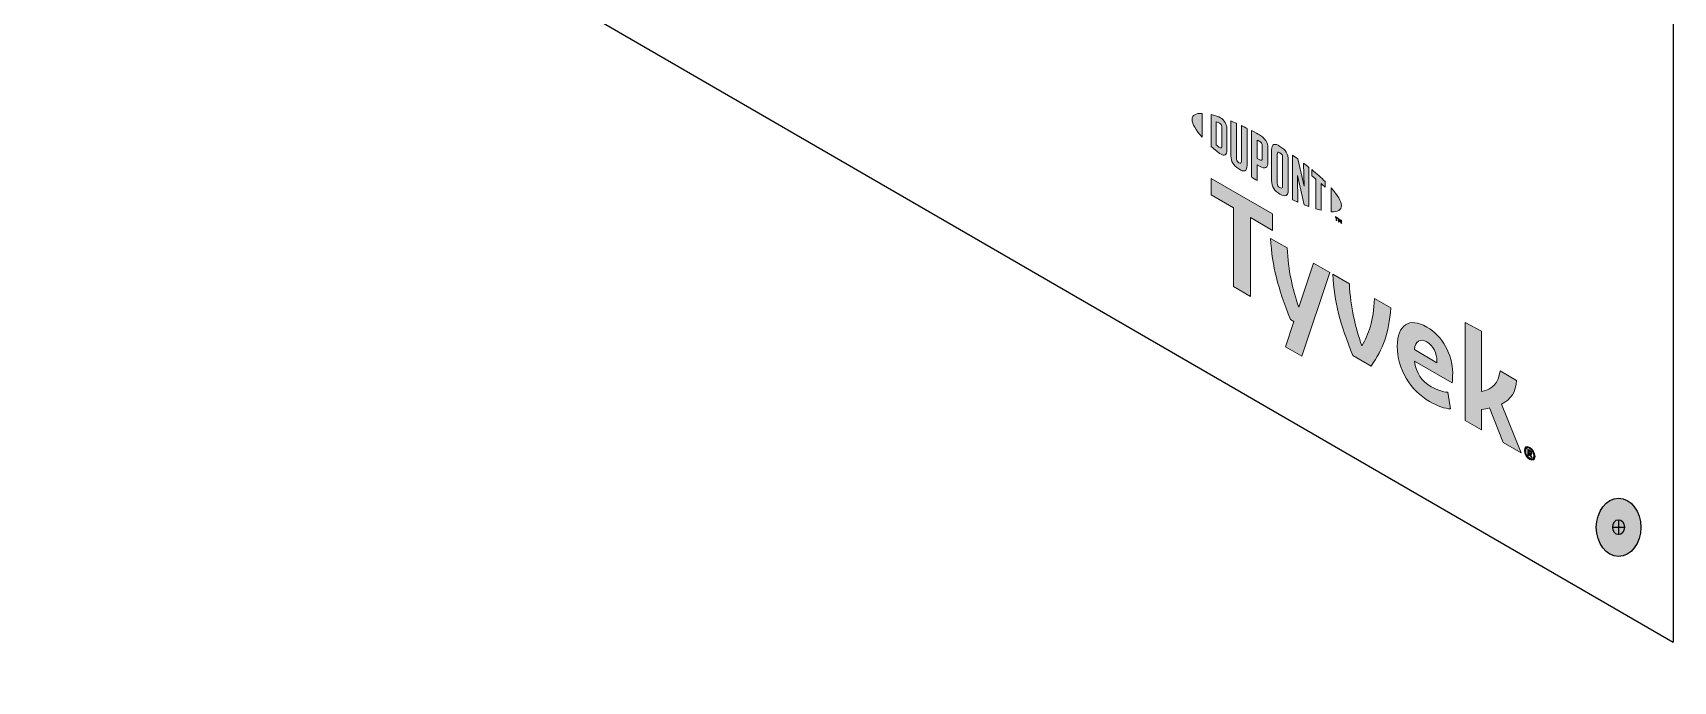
# Model space of a CAD drawing. Extents: x -1140 to 5605, y -816 to 2382.
# Drawn here: x 4128.5 to 4398.7, y 951.1 to 1057.9 of the extents above; entities that cross this region are included whole.
import ezdxf

# ---------------------------------------------------------------- set-up
doc = ezdxf.new("R2010")
doc.units = 0
doc.header["$MEASUREMENT"] = 0
for name, color, linetype, lineweight in [('G-ANNO-TTLB', 7, 'Continuous', 0), ('TYVEK', 7, 'Continuous', 0), ('wall scratch', 7, 'Continuous', 0), ('X-REF - TRACED', 7, 'Continuous', 0)]:
    doc.layers.add(name, color=color, linetype=linetype, lineweight=lineweight)

# ---------------------------------------------------------------- blocks, each defined once
blk = doc.blocks.new('Block_49')
at = {"layer": 'wall scratch', "color": 18, "lineweight": 25, "true_color": 0x000000}
for points in [[(4130.25, 1113.39)], [(4399.12, 957.73)]]:
    blk.add_lwpolyline(points, dxfattribs=at)
blk = doc.blocks.new('Block_128')
at = {"layer": 'TYVEK', "true_color": 0x003b71, "transparency": 33554687}
h = blk.add_hatch(color=156, dxfattribs=at)
h.dxf.hatch_style = 2
edge = h.paths.add_edge_path()
edge.add_ellipse((4389.7, 976.47), major_axis=(0, 4.78), ratio=0.766948, start_angle=0, end_angle=360)
at = {"layer": 'TYVEK', "color": 18, "lineweight": 25, "true_color": 0x000000}
for p, q in [((4388.73, 976.5), (4390.67, 976.5)), ((4389.7, 977.73), (4389.7, 975.26))]:
    blk.add_line(p, q, dxfattribs=at)
for centre, major_axis, ratio in [((4389.7, 976.47), (0, 4.78), 0.766948), ((4389.7, 976.5), (0, 1.23), 0.788846)]:
    blk.add_ellipse(centre, major_axis=major_axis, ratio=ratio, dxfattribs=at)
blk = doc.blocks.new('Block_132')
at = {"layer": 'TYVEK', "color": 2, "lineweight": 25, "true_color": 0xffff00}
for points in [[(4225.31, 1353.1)], [(4225.31, 1051.7)]]:
    blk.add_lwpolyline(points, dxfattribs=at)
blk = doc.blocks.new('Block_133')
at = {"layer": 'TYVEK', "color": 1, "lineweight": 25, "true_color": 0xff0000}
blk.add_lwpolyline([(4225.51, 1051.99)], dxfattribs=at)
blk = doc.blocks.new('Block_539')
at = {"layer": 'X-REF - TRACED', "true_color": 0x848484, "transparency": 33554687}
h = blk.add_hatch(color=252, dxfattribs=at)
h.dxf.hatch_style = 2
edge = h.paths.add_edge_path()
edge.add_spline(control_points=[(4319.44, 1043.67), (4319.44, 1042.94), (4320.05, 1041.91), (4321.12, 1040.72), (4321.12, 1040.72), (4321.12, 1044.66), (4321.12, 1044.66), (4320.05, 1044.7), (4319.44, 1044.38), (4319.44, 1043.67)], knot_values=[0, 0, 0, 0, 1, 1, 1, 2, 2, 2, 3, 3, 3, 3], degree=3, periodic=0)
h = blk.add_hatch(color=252, dxfattribs=at)
h.dxf.hatch_style = 2
edge = h.paths.add_edge_path()
edge.add_spline(control_points=[(4324.32, 1039.23), (4324.32, 1038.93), (4324.16, 1038.92), (4323.98, 1039.03), (4323.83, 1039.12), (4323.6, 1039.31), (4323.41, 1039.48), (4323.41, 1039.48), (4323.41, 1043.24), (4323.41, 1043.24), (4323.6, 1043.19), (4323.83, 1043.12), (4323.98, 1043.04), (4324.16, 1042.93), (4324.32, 1042.74), (4324.32, 1042.43), (4324.32, 1042.43), (4324.32, 1039.23), (4324.32, 1039.23)], knot_values=[0, 0, 0, 0, 1, 1, 1, 2, 2, 2, 3, 3, 3, 4, 4, 4, 5, 5, 5, 6, 6, 6, 6], degree=3, periodic=0)
edge = h.paths.add_edge_path()
edge.add_spline(control_points=[(4324.1, 1043.95), (4323.8, 1044.12), (4323.37, 1044.27), (4322.59, 1044.45), (4322.59, 1044.45), (4322.59, 1039.22), (4322.59, 1039.22), (4323.28, 1038.59), (4323.8, 1038.15), (4324.1, 1037.98), (4324.79, 1037.58), (4325.17, 1037.84), (4325.17, 1038.61), (4325.17, 1038.61), (4325.17, 1042.08), (4325.17, 1042.08), (4325.17, 1042.85), (4324.79, 1043.56), (4324.1, 1043.95)], knot_values=[0, 0, 0, 0, 1, 1, 1, 2, 2, 2, 3, 3, 3, 4, 4, 4, 5, 5, 5, 6, 6, 6, 6], degree=3, periodic=0)
h = blk.add_hatch(color=252, dxfattribs=at)
h.dxf.hatch_style = 2
edge = h.paths.add_edge_path()
edge.add_spline(control_points=[(4327.57, 1036.75), (4327.57, 1036.45), (4327.48, 1036.31), (4327.15, 1036.54), (4326.82, 1036.78), (4326.74, 1036.98), (4326.74, 1037.34), (4326.74, 1037.34), (4326.74, 1043.03), (4326.74, 1043.03), (4326.52, 1043.12), (4326.04, 1043.32), (4325.84, 1043.41), (4325.84, 1043.41), (4325.84, 1037.66), (4325.84, 1037.66), (4325.84, 1036.74), (4326.23, 1036.16), (4327.15, 1035.51), (4327.99, 1034.91), (4328.5, 1035.1), (4328.5, 1036.12), (4328.5, 1036.12), (4328.5, 1042.19), (4328.5, 1042.19), (4328.33, 1042.28), (4327.75, 1042.56), (4327.57, 1042.65), (4327.57, 1042.65), (4327.57, 1036.75), (4327.57, 1036.75)], knot_values=[0, 0, 0, 0, 1, 1, 1, 2, 2, 2, 3, 3, 3, 4, 4, 4, 5, 5, 5, 6, 6, 6, 7, 7, 7, 8, 8, 8, 9, 9, 9, 10, 10, 10, 10], degree=3, periodic=0)
h = blk.add_hatch(color=252, dxfattribs=at)
h.dxf.hatch_style = 2
edge = h.paths.add_edge_path()
edge.add_spline(control_points=[(4330.98, 1037.27), (4330.98, 1036.94), (4330.88, 1036.84), (4330.5, 1037.05), (4330.5, 1037.05), (4330.17, 1037.24), (4330.17, 1037.24), (4330.17, 1037.24), (4330.17, 1040.26), (4330.17, 1040.26), (4330.32, 1040.19), (4330.4, 1040.15), (4330.49, 1040.09), (4330.9, 1039.86), (4330.98, 1039.63), (4330.98, 1039.29), (4330.98, 1039.29), (4330.98, 1037.27), (4330.98, 1037.27)], knot_values=[0, 0, 0, 0, 1, 1, 1, 2, 2, 2, 3, 3, 3, 4, 4, 4, 5, 5, 5, 6, 6, 6, 6], degree=3, periodic=0)
edge = h.paths.add_edge_path()
edge.add_spline(control_points=[(4330.54, 1041.13), (4330.38, 1041.23), (4329.78, 1041.55), (4329.24, 1041.82), (4329.24, 1041.82), (4329.24, 1034.17), (4329.24, 1034.17), (4329.42, 1034.05), (4329.91, 1033.74), (4330.17, 1033.58), (4330.17, 1033.58), (4330.17, 1036.18), (4330.17, 1036.18), (4330.17, 1036.18), (4330.54, 1035.97), (4330.54, 1035.97), (4331.52, 1035.41), (4331.93, 1035.67), (4331.93, 1036.65), (4331.93, 1036.65), (4331.93, 1038.9), (4331.93, 1038.9), (4331.93, 1039.85), (4331.47, 1040.59), (4330.54, 1041.13)], knot_values=[0, 0, 0, 0, 1, 1, 1, 2, 2, 2, 3, 3, 3, 4, 4, 4, 5, 5, 5, 6, 6, 6, 7, 7, 7, 8, 8, 8, 8], degree=3, periodic=0)
h = blk.add_hatch(color=252, dxfattribs=at)
h.dxf.hatch_style = 2
edge = h.paths.add_edge_path()
edge.add_spline(control_points=[(4334.34, 1032.67), (4334.34, 1032.36), (4334.25, 1032.26), (4333.92, 1032.44), (4333.57, 1032.62), (4333.48, 1032.85), (4333.48, 1033.16), (4333.48, 1033.16), (4333.48, 1037.93), (4333.48, 1037.93), (4333.48, 1038.25), (4333.57, 1038.37), (4333.92, 1038.16), (4334.25, 1037.95), (4334.34, 1037.74), (4334.34, 1037.44), (4334.34, 1037.44), (4334.34, 1032.67), (4334.34, 1032.67)], knot_values=[0, 0, 0, 0, 1, 1, 1, 2, 2, 2, 3, 3, 3, 4, 4, 4, 5, 5, 5, 6, 6, 6, 6], degree=3, periodic=0)
edge = h.paths.add_edge_path()
edge.add_spline(control_points=[(4333.92, 1039.23), (4333.05, 1039.78), (4332.53, 1039.63), (4332.53, 1038.63), (4332.53, 1038.63), (4332.53, 1033.62), (4332.53, 1033.62), (4332.53, 1032.56), (4333, 1031.85), (4333.92, 1031.36), (4334.81, 1030.89), (4335.28, 1031.01), (4335.28, 1032.14), (4335.28, 1032.14), (4335.28, 1036.92), (4335.28, 1036.92), (4335.28, 1038), (4334.86, 1038.63), (4333.92, 1039.23)], knot_values=[0, 0, 0, 0, 1, 1, 1, 2, 2, 2, 3, 3, 3, 4, 4, 4, 5, 5, 5, 6, 6, 6, 6], degree=3, periodic=0)
h = blk.add_hatch(color=252, dxfattribs=at)
h.dxf.hatch_style = 2
edge = h.paths.add_edge_path()
edge.add_spline(control_points=[(4337.89, 1032.67), (4337.89, 1032.67), (4336.85, 1037.16), (4336.85, 1037.16), (4336.56, 1037.37), (4336.22, 1037.61), (4335.96, 1037.79), (4335.96, 1037.79), (4335.96, 1030.44), (4335.96, 1030.44), (4336.14, 1030.36), (4336.62, 1030.15), (4336.86, 1030.04), (4336.86, 1030.04), (4336.79, 1034.41), (4336.79, 1034.41), (4336.79, 1034.41), (4337.89, 1029.62), (4337.89, 1029.62), (4338.12, 1029.52), (4338.46, 1029.4), (4338.69, 1029.32), (4338.69, 1029.32), (4338.69, 1035.77), (4338.69, 1035.77), (4338.45, 1035.96), (4338.03, 1036.29), (4337.82, 1036.44), (4337.82, 1036.44), (4337.89, 1032.67), (4337.89, 1032.67)], knot_values=[0, 0, 0, 0, 1, 1, 1, 2, 2, 2, 3, 3, 3, 4, 4, 4, 5, 5, 5, 6, 6, 6, 7, 7, 7, 8, 8, 8, 9, 9, 9, 10, 10, 10, 10], degree=3, periodic=0)
h = blk.add_hatch(color=252, dxfattribs=at)
h.dxf.hatch_style = 2
edge = h.paths.add_edge_path()
edge.add_spline(control_points=[(4339.15, 1034.37), (4339.38, 1034.19), (4339.61, 1034.01), (4339.84, 1033.82), (4339.84, 1033.82), (4339.84, 1028.94), (4339.84, 1028.94), (4340.04, 1028.87), (4340.42, 1028.77), (4340.68, 1028.71), (4340.68, 1028.71), (4340.68, 1033.11), (4340.68, 1033.11), (4340.92, 1032.89), (4341.15, 1032.69), (4341.36, 1032.5), (4341.36, 1032.5), (4341.36, 1033.44), (4341.36, 1033.44), (4340.7, 1034.09), (4339.98, 1034.71), (4339.15, 1035.39), (4339.15, 1035.39), (4339.15, 1034.37), (4339.15, 1034.37)], knot_values=[0, 0, 0, 0, 1, 1, 1, 2, 2, 2, 3, 3, 3, 4, 4, 4, 5, 5, 5, 6, 6, 6, 7, 7, 7, 8, 8, 8, 8], degree=3, periodic=0)
h = blk.add_hatch(color=252, dxfattribs=at)
h.dxf.hatch_style = 2
edge = h.paths.add_edge_path()
edge.add_spline(control_points=[(4344.05, 1029.46), (4344.05, 1028.74), (4343.43, 1028.41), (4342.37, 1028.45), (4342.37, 1028.45), (4342.37, 1032.39), (4342.37, 1032.39), (4343.43, 1031.2), (4344.05, 1030.17), (4344.05, 1029.46)], knot_values=[0, 0, 0, 0, 1, 1, 1, 2, 2, 2, 3, 3, 3, 3], degree=3, periodic=0)
h = blk.add_hatch(color=252, dxfattribs=at)
h.dxf.hatch_style = 2
edge = h.paths.add_edge_path()
edge.add_spline(control_points=[(4343.55, 1027.37), (4343.55, 1027.37), (4343.65, 1027.31), (4343.65, 1027.31), (4343.65, 1027.31), (4343.8, 1026.96), (4343.8, 1026.96), (4343.8, 1026.96), (4343.95, 1027.14), (4343.95, 1027.14), (4343.95, 1027.14), (4344.05, 1027.09), (4344.05, 1027.09), (4344.05, 1027.09), (4344.05, 1026.52), (4344.05, 1026.52), (4344.05, 1026.52), (4343.95, 1026.57), (4343.95, 1026.57), (4343.95, 1026.57), (4343.95, 1026.97), (4343.95, 1026.97), (4343.95, 1026.97), (4343.8, 1026.79), (4343.8, 1026.79), (4343.8, 1026.79), (4343.79, 1026.8), (4343.79, 1026.8), (4343.79, 1026.8), (4343.64, 1027.16), (4343.64, 1027.16), (4343.64, 1027.16), (4343.64, 1026.75), (4343.64, 1026.75), (4343.64, 1026.75), (4343.55, 1026.81), (4343.55, 1026.81), (4343.55, 1026.81), (4343.55, 1027.37), (4343.55, 1027.37)], knot_values=[0, 0, 0, 0, 1, 1, 1, 2, 2, 2, 3, 3, 3, 4, 4, 4, 5, 5, 5, 6, 6, 6, 7, 7, 7, 8, 8, 8, 9, 9, 9, 10, 10, 10, 11, 11, 11, 12, 12, 12, 13, 13, 13, 13], degree=3, periodic=0)
edge = h.paths.add_edge_path()
edge.add_spline(control_points=[(4343.19, 1027.48), (4343.19, 1027.48), (4343.04, 1027.57), (4343.04, 1027.57), (4343.04, 1027.57), (4343.04, 1027.67), (4343.04, 1027.67), (4343.04, 1027.67), (4343.44, 1027.43), (4343.44, 1027.43), (4343.44, 1027.43), (4343.44, 1027.34), (4343.44, 1027.34), (4343.44, 1027.34), (4343.29, 1027.42), (4343.29, 1027.42), (4343.29, 1027.42), (4343.29, 1026.95), (4343.29, 1026.95), (4343.29, 1026.95), (4343.19, 1027.01), (4343.19, 1027.01), (4343.19, 1027.01), (4343.19, 1027.48), (4343.19, 1027.48)], knot_values=[0, 0, 0, 0, 1, 1, 1, 2, 2, 2, 3, 3, 3, 4, 4, 4, 5, 5, 5, 6, 6, 6, 7, 7, 7, 8, 8, 8, 8], degree=3, periodic=0)
at = {"layer": 'X-REF - TRACED'}
for points, knots in [([(4319.44, 1043.67), (4319.44, 1042.94), (4320.05, 1041.91), (4321.12, 1040.72), (4321.12, 1040.72), (4321.12, 1044.66), (4321.12, 1044.66), (4320.05, 1044.7), (4319.44, 1044.38), (4319.44, 1043.67)], [0, 0, 0, 0, 1, 1, 1, 2, 2, 2, 3, 3, 3, 3]), ([(4324.1, 1043.95), (4323.8, 1044.12), (4323.37, 1044.27), (4322.59, 1044.45), (4322.59, 1044.45), (4322.59, 1039.22), (4322.59, 1039.22), (4323.28, 1038.59), (4323.8, 1038.15), (4324.1, 1037.98), (4324.79, 1037.58), (4325.17, 1037.84), (4325.17, 1038.61), (4325.17, 1038.61), (4325.17, 1042.08), (4325.17, 1042.08), (4325.17, 1042.85), (4324.79, 1043.56), (4324.1, 1043.95)], [0, 0, 0, 0, 1, 1, 1, 2, 2, 2, 3, 3, 3, 4, 4, 4, 5, 5, 5, 6, 6, 6, 6]), ([(4324.32, 1039.23), (4324.32, 1038.93), (4324.16, 1038.92), (4323.98, 1039.03), (4323.83, 1039.12), (4323.6, 1039.31), (4323.41, 1039.48), (4323.41, 1039.48), (4323.41, 1043.24), (4323.41, 1043.24), (4323.6, 1043.19), (4323.83, 1043.12), (4323.98, 1043.04), (4324.16, 1042.93), (4324.32, 1042.74), (4324.32, 1042.43), (4324.32, 1042.43), (4324.32, 1039.23), (4324.32, 1039.23)], [0, 0, 0, 0, 1, 1, 1, 2, 2, 2, 3, 3, 3, 4, 4, 4, 5, 5, 5, 6, 6, 6, 6]), ([(4327.57, 1036.75), (4327.57, 1036.45), (4327.48, 1036.31), (4327.15, 1036.54), (4326.82, 1036.78), (4326.74, 1036.98), (4326.74, 1037.34), (4326.74, 1037.34), (4326.74, 1043.03), (4326.74, 1043.03), (4326.52, 1043.12), (4326.04, 1043.32), (4325.84, 1043.41), (4325.84, 1043.41), (4325.84, 1037.66), (4325.84, 1037.66), (4325.84, 1036.74), (4326.23, 1036.16), (4327.15, 1035.51), (4327.99, 1034.91), (4328.5, 1035.1), (4328.5, 1036.12), (4328.5, 1036.12), (4328.5, 1042.19), (4328.5, 1042.19), (4328.33, 1042.28), (4327.75, 1042.56), (4327.57, 1042.65), (4327.57, 1042.65), (4327.57, 1036.75), (4327.57, 1036.75)], [0, 0, 0, 0, 1, 1, 1, 2, 2, 2, 3, 3, 3, 4, 4, 4, 5, 5, 5, 6, 6, 6, 7, 7, 7, 8, 8, 8, 9, 9, 9, 10, 10, 10, 10]), ([(4330.54, 1041.13), (4330.38, 1041.23), (4329.78, 1041.55), (4329.24, 1041.82), (4329.24, 1041.82), (4329.24, 1034.17), (4329.24, 1034.17), (4329.42, 1034.05), (4329.91, 1033.74), (4330.17, 1033.58), (4330.17, 1033.58), (4330.17, 1036.18), (4330.17, 1036.18), (4330.17, 1036.18), (4330.54, 1035.97), (4330.54, 1035.97), (4331.52, 1035.41), (4331.93, 1035.67), (4331.93, 1036.65), (4331.93, 1036.65), (4331.93, 1038.9), (4331.93, 1038.9), (4331.93, 1039.85), (4331.47, 1040.59), (4330.54, 1041.13)], [0, 0, 0, 0, 1, 1, 1, 2, 2, 2, 3, 3, 3, 4, 4, 4, 5, 5, 5, 6, 6, 6, 7, 7, 7, 8, 8, 8, 8]), ([(4330.98, 1037.27), (4330.98, 1036.94), (4330.88, 1036.84), (4330.5, 1037.05), (4330.5, 1037.05), (4330.17, 1037.24), (4330.17, 1037.24), (4330.17, 1037.24), (4330.17, 1040.26), (4330.17, 1040.26), (4330.32, 1040.19), (4330.4, 1040.15), (4330.49, 1040.09), (4330.9, 1039.86), (4330.98, 1039.63), (4330.98, 1039.29), (4330.98, 1039.29), (4330.98, 1037.27), (4330.98, 1037.27)], [0, 0, 0, 0, 1, 1, 1, 2, 2, 2, 3, 3, 3, 4, 4, 4, 5, 5, 5, 6, 6, 6, 6]), ([(4333.92, 1039.23), (4333.05, 1039.78), (4332.53, 1039.63), (4332.53, 1038.63), (4332.53, 1038.63), (4332.53, 1033.62), (4332.53, 1033.62), (4332.53, 1032.56), (4333, 1031.85), (4333.92, 1031.36), (4334.81, 1030.89), (4335.28, 1031.01), (4335.28, 1032.14), (4335.28, 1032.14), (4335.28, 1036.92), (4335.28, 1036.92), (4335.28, 1038), (4334.86, 1038.63), (4333.92, 1039.23)], [0, 0, 0, 0, 1, 1, 1, 2, 2, 2, 3, 3, 3, 4, 4, 4, 5, 5, 5, 6, 6, 6, 6]), ([(4334.34, 1032.67), (4334.34, 1032.36), (4334.25, 1032.26), (4333.92, 1032.44), (4333.57, 1032.62), (4333.48, 1032.85), (4333.48, 1033.16), (4333.48, 1033.16), (4333.48, 1037.93), (4333.48, 1037.93), (4333.48, 1038.25), (4333.57, 1038.37), (4333.92, 1038.16), (4334.25, 1037.95), (4334.34, 1037.74), (4334.34, 1037.44), (4334.34, 1037.44), (4334.34, 1032.67), (4334.34, 1032.67)], [0, 0, 0, 0, 1, 1, 1, 2, 2, 2, 3, 3, 3, 4, 4, 4, 5, 5, 5, 6, 6, 6, 6]), ([(4337.89, 1032.67), (4337.89, 1032.67), (4336.85, 1037.16), (4336.85, 1037.16), (4336.56, 1037.37), (4336.22, 1037.61), (4335.96, 1037.79), (4335.96, 1037.79), (4335.96, 1030.44), (4335.96, 1030.44), (4336.14, 1030.36), (4336.62, 1030.15), (4336.86, 1030.04), (4336.86, 1030.04), (4336.79, 1034.41), (4336.79, 1034.41), (4336.79, 1034.41), (4337.89, 1029.62), (4337.89, 1029.62), (4338.12, 1029.52), (4338.46, 1029.4), (4338.69, 1029.32), (4338.69, 1029.32), (4338.69, 1035.77), (4338.69, 1035.77), (4338.45, 1035.96), (4338.03, 1036.29), (4337.82, 1036.44), (4337.82, 1036.44), (4337.89, 1032.67), (4337.89, 1032.67)], [0, 0, 0, 0, 1, 1, 1, 2, 2, 2, 3, 3, 3, 4, 4, 4, 5, 5, 5, 6, 6, 6, 7, 7, 7, 8, 8, 8, 9, 9, 9, 10, 10, 10, 10]), ([(4339.15, 1034.37), (4339.38, 1034.19), (4339.61, 1034.01), (4339.84, 1033.82), (4339.84, 1033.82), (4339.84, 1028.94), (4339.84, 1028.94), (4340.04, 1028.87), (4340.42, 1028.77), (4340.68, 1028.71), (4340.68, 1028.71), (4340.68, 1033.11), (4340.68, 1033.11), (4340.92, 1032.89), (4341.15, 1032.69), (4341.36, 1032.5), (4341.36, 1032.5), (4341.36, 1033.44), (4341.36, 1033.44), (4340.7, 1034.09), (4339.98, 1034.71), (4339.15, 1035.39), (4339.15, 1035.39), (4339.15, 1034.37), (4339.15, 1034.37)], [0, 0, 0, 0, 1, 1, 1, 2, 2, 2, 3, 3, 3, 4, 4, 4, 5, 5, 5, 6, 6, 6, 7, 7, 7, 8, 8, 8, 8]), ([(4344.05, 1029.46), (4344.05, 1028.74), (4343.43, 1028.41), (4342.37, 1028.45), (4342.37, 1028.45), (4342.37, 1032.39), (4342.37, 1032.39), (4343.43, 1031.2), (4344.05, 1030.17), (4344.05, 1029.46)], [0, 0, 0, 0, 1, 1, 1, 2, 2, 2, 3, 3, 3, 3]), ([(4343.19, 1027.48), (4343.19, 1027.48), (4343.04, 1027.57), (4343.04, 1027.57), (4343.04, 1027.57), (4343.04, 1027.67), (4343.04, 1027.67), (4343.04, 1027.67), (4343.44, 1027.43), (4343.44, 1027.43), (4343.44, 1027.43), (4343.44, 1027.34), (4343.44, 1027.34), (4343.44, 1027.34), (4343.29, 1027.42), (4343.29, 1027.42), (4343.29, 1027.42), (4343.29, 1026.95), (4343.29, 1026.95), (4343.29, 1026.95), (4343.19, 1027.01), (4343.19, 1027.01), (4343.19, 1027.01), (4343.19, 1027.48), (4343.19, 1027.48)], [0, 0, 0, 0, 1, 1, 1, 2, 2, 2, 3, 3, 3, 4, 4, 4, 5, 5, 5, 6, 6, 6, 7, 7, 7, 8, 8, 8, 8]), ([(4343.55, 1027.37), (4343.55, 1027.37), (4343.65, 1027.31), (4343.65, 1027.31), (4343.65, 1027.31), (4343.8, 1026.96), (4343.8, 1026.96), (4343.8, 1026.96), (4343.95, 1027.14), (4343.95, 1027.14), (4343.95, 1027.14), (4344.05, 1027.09), (4344.05, 1027.09), (4344.05, 1027.09), (4344.05, 1026.52), (4344.05, 1026.52), (4344.05, 1026.52), (4343.95, 1026.57), (4343.95, 1026.57), (4343.95, 1026.57), (4343.95, 1026.97), (4343.95, 1026.97), (4343.95, 1026.97), (4343.8, 1026.79), (4343.8, 1026.79), (4343.8, 1026.79), (4343.79, 1026.8), (4343.79, 1026.8), (4343.79, 1026.8), (4343.64, 1027.16), (4343.64, 1027.16), (4343.64, 1027.16), (4343.64, 1026.75), (4343.64, 1026.75), (4343.64, 1026.75), (4343.55, 1026.81), (4343.55, 1026.81), (4343.55, 1026.81), (4343.55, 1027.37), (4343.55, 1027.37)], [0, 0, 0, 0, 1, 1, 1, 2, 2, 2, 3, 3, 3, 4, 4, 4, 5, 5, 5, 6, 6, 6, 7, 7, 7, 8, 8, 8, 9, 9, 9, 10, 10, 10, 11, 11, 11, 12, 12, 12, 13, 13, 13, 13])]:
    blk.add_open_spline(points, degree=3, knots=knots, dxfattribs=at)
blk = doc.blocks.new('Block_543')
at = {"layer": 'X-REF - TRACED', "true_color": 0x848484, "transparency": 33554687}
h = blk.add_hatch(color=252, dxfattribs=at)
h.dxf.hatch_style = 2
h.paths.add_polyline_path([(4332.7, 1028.13), (4322.59, 1033.96), (4322.59, 1031.22), (4326.24, 1029.11), (4326.24, 1016.12), (4329.05, 1014.5), (4329.05, 1027.49), (4332.7, 1025.39)])
h = blk.add_hatch(color=252, dxfattribs=at)
h.dxf.hatch_style = 2
edge = h.paths.add_edge_path()
edge.add_spline(control_points=[(4349.49, 1014.19), (4349.31, 1010.44), (4348.56, 1008.27), (4347.41, 1006.39), (4346.29, 1009.58), (4345.56, 1012.61), (4345.35, 1016.58), (4345.35, 1016.58), (4342.62, 1018.15), (4342.62, 1018.15), (4342.92, 1013.46), (4343.8, 1010.05), (4345.92, 1004.76), (4345.92, 1004.76), (4348.92, 1003.03), (4348.92, 1003.03), (4350.96, 1005.92), (4351.8, 1008.33), (4352.19, 1012.62), (4352.19, 1012.62), (4349.49, 1014.19), (4349.49, 1014.19)], knot_values=[0, 0, 0, 0, 1, 1, 1, 2, 2, 2, 3, 3, 3, 4, 4, 4, 5, 5, 5, 6, 6, 6, 7, 7, 7, 7], degree=3, periodic=0)
h = blk.add_hatch(color=252, dxfattribs=at)
h.dxf.hatch_style = 2
edge = h.paths.add_edge_path()
edge.add_spline(control_points=[(4356.06, 1005.74), (4356.06, 1005.74), (4359.78, 1003.59), (4359.78, 1003.59), (4359.78, 1003.59), (4359.78, 1003.86), (4359.78, 1003.86), (4359.78, 1005.12), (4359.19, 1006.38), (4358.12, 1007), (4356.98, 1007.66), (4356.23, 1007.17), (4356.06, 1005.74)], knot_values=[0, 0, 0, 0, 1, 1, 1, 2, 2, 2, 3, 3, 3, 4, 4, 4, 4], degree=3, periodic=0)
edge = h.paths.add_edge_path()
edge.add_spline(control_points=[(4362, 995.97), (4361.14, 996.02), (4359.86, 996.44), (4358.57, 997.19), (4355.41, 999.01), (4353.25, 1002.55), (4353.25, 1006.28), (4353.25, 1009.85), (4355.23, 1011.14), (4358.12, 1009.47), (4360.68, 1007.99), (4362.37, 1004.93), (4362.37, 1001.91), (4362.37, 1001.24), (4362.33, 1000.68), (4362.29, 1000.25), (4362.29, 1000.25), (4356.09, 1003.83), (4356.09, 1003.83), (4356.35, 1001.88), (4357.27, 1000.54), (4358.84, 999.63), (4359.8, 999.08), (4360.72, 998.8), (4361.57, 998.71), (4361.57, 998.71), (4362, 995.97), (4362, 995.97)], knot_values=[0, 0, 0, 0, 1, 1, 1, 2, 2, 2, 3, 3, 3, 4, 4, 4, 5, 5, 5, 6, 6, 6, 7, 7, 7, 8, 8, 8, 9, 9, 9, 9], degree=3, periodic=0)
h = blk.add_hatch(color=252, dxfattribs=at)
h.dxf.hatch_style = 2
edge = h.paths.add_edge_path()
edge.add_spline(control_points=[(4370.39, 996.76), (4370.39, 996.76), (4373.65, 988.75), (4373.65, 988.75), (4373.65, 988.75), (4370.71, 990.45), (4370.71, 990.45), (4370.71, 990.45), (4368.45, 996.13), (4368.45, 996.13), (4368.04, 996.03), (4367.61, 995.94), (4367.14, 995.88), (4367.14, 995.88), (4367.14, 992.51), (4367.14, 992.51), (4367.14, 992.51), (4364.43, 994.07), (4364.43, 994.07), (4364.43, 994.07), (4364.43, 1010.19), (4364.43, 1010.19), (4364.43, 1010.19), (4367.14, 1008.79), (4367.14, 1008.79), (4367.14, 1008.79), (4367.14, 998.87), (4367.14, 998.87), (4368.98, 999.18), (4369.88, 1000.23), (4370.2, 1002.23), (4370.2, 1002.23), (4372.88, 1000.68), (4372.88, 1000.68), (4372.83, 998.78), (4371.96, 997.55), (4370.39, 996.76)], knot_values=[0, 0, 0, 0, 1, 1, 1, 2, 2, 2, 3, 3, 3, 4, 4, 4, 5, 5, 5, 6, 6, 6, 7, 7, 7, 8, 8, 8, 9, 9, 9, 10, 10, 10, 11, 11, 11, 12, 12, 12, 12], degree=3, periodic=0)
at = {"layer": 'X-REF - TRACED'}
blk.add_lwpolyline([(4332.7, 1028.13), (4322.59, 1033.96), (4322.59, 1031.22), (4326.24, 1029.11), (4326.24, 1016.12), (4329.05, 1014.5), (4329.05, 1027.49), (4332.7, 1025.39)], close=True, dxfattribs=at)
for points, knots in [([(4349.49, 1014.19), (4349.31, 1010.44), (4348.56, 1008.27), (4347.41, 1006.39), (4346.29, 1009.58), (4345.56, 1012.61), (4345.35, 1016.58), (4345.35, 1016.58), (4342.62, 1018.15), (4342.62, 1018.15), (4342.92, 1013.46), (4343.8, 1010.05), (4345.92, 1004.76), (4345.92, 1004.76), (4348.92, 1003.03), (4348.92, 1003.03), (4350.96, 1005.92), (4351.8, 1008.33), (4352.19, 1012.62), (4352.19, 1012.62), (4349.49, 1014.19), (4349.49, 1014.19)], [0, 0, 0, 0, 1, 1, 1, 2, 2, 2, 3, 3, 3, 4, 4, 4, 5, 5, 5, 6, 6, 6, 7, 7, 7, 7]), ([(4362, 995.97), (4361.14, 996.02), (4359.86, 996.44), (4358.57, 997.19), (4355.41, 999.01), (4353.25, 1002.55), (4353.25, 1006.28), (4353.25, 1009.85), (4355.23, 1011.14), (4358.12, 1009.47), (4360.68, 1007.99), (4362.37, 1004.93), (4362.37, 1001.91), (4362.37, 1001.24), (4362.33, 1000.68), (4362.29, 1000.25), (4362.29, 1000.25), (4356.09, 1003.83), (4356.09, 1003.83), (4356.35, 1001.88), (4357.27, 1000.54), (4358.84, 999.63), (4359.8, 999.08), (4360.72, 998.8), (4361.57, 998.71), (4361.57, 998.71), (4362, 995.97), (4362, 995.97)], [0, 0, 0, 0, 1, 1, 1, 2, 2, 2, 3, 3, 3, 4, 4, 4, 5, 5, 5, 6, 6, 6, 7, 7, 7, 8, 8, 8, 9, 9, 9, 9]), ([(4370.39, 996.76), (4370.39, 996.76), (4373.65, 988.75), (4373.65, 988.75), (4373.65, 988.75), (4370.71, 990.45), (4370.71, 990.45), (4370.71, 990.45), (4368.45, 996.13), (4368.45, 996.13), (4368.04, 996.03), (4367.61, 995.94), (4367.14, 995.88), (4367.14, 995.88), (4367.14, 992.51), (4367.14, 992.51), (4367.14, 992.51), (4364.43, 994.07), (4364.43, 994.07), (4364.43, 994.07), (4364.43, 1010.19), (4364.43, 1010.19), (4364.43, 1010.19), (4367.14, 1008.79), (4367.14, 1008.79), (4367.14, 1008.79), (4367.14, 998.87), (4367.14, 998.87), (4368.98, 999.18), (4369.88, 1000.23), (4370.2, 1002.23), (4370.2, 1002.23), (4372.88, 1000.68), (4372.88, 1000.68), (4372.83, 998.78), (4371.96, 997.55), (4370.39, 996.76)], [0, 0, 0, 0, 1, 1, 1, 2, 2, 2, 3, 3, 3, 4, 4, 4, 5, 5, 5, 6, 6, 6, 7, 7, 7, 8, 8, 8, 9, 9, 9, 10, 10, 10, 11, 11, 11, 12, 12, 12, 12]), ([(4356.06, 1005.74), (4356.06, 1005.74), (4359.78, 1003.59), (4359.78, 1003.59), (4359.78, 1003.59), (4359.78, 1003.86), (4359.78, 1003.86), (4359.78, 1005.12), (4359.19, 1006.38), (4358.12, 1007), (4356.98, 1007.66), (4356.23, 1007.17), (4356.06, 1005.74)], [0, 0, 0, 0, 1, 1, 1, 2, 2, 2, 3, 3, 3, 4, 4, 4, 4])]:
    blk.add_open_spline(points, degree=3, knots=knots, dxfattribs=at)
blk = doc.blocks.new('Block_542')
at = {"layer": 'X-REF - TRACED', "true_color": 0x848484, "transparency": 33554687}
h = blk.add_hatch(color=252, dxfattribs=at)
h.dxf.hatch_style = 2
edge = h.paths.add_edge_path()
edge.add_spline(control_points=[(4339.43, 1019.99), (4339.43, 1019.99), (4337, 1012.74), (4337, 1012.74), (4335.97, 1015.78), (4335.3, 1018.71), (4335.09, 1022.5), (4335.09, 1022.5), (4332.37, 1024.07), (4332.37, 1024.07), (4332.66, 1019.38), (4333.54, 1015.97), (4335.66, 1010.68), (4335.66, 1010.68), (4336.21, 1010.36), (4336.21, 1010.36), (4336.21, 1010.36), (4334.82, 1006.22), (4334.82, 1006.22), (4334.82, 1006.22), (4337.53, 1004.66), (4337.53, 1004.66), (4337.53, 1004.66), (4342.14, 1018.43), (4342.14, 1018.43), (4342.14, 1018.43), (4339.43, 1019.99), (4339.43, 1019.99)], knot_values=[0, 0, 0, 0, 1, 1, 1, 2, 2, 2, 3, 3, 3, 4, 4, 4, 5, 5, 5, 6, 6, 6, 7, 7, 7, 8, 8, 8, 9, 9, 9, 9], degree=3, periodic=0)
at = {"layer": 'X-REF - TRACED'}
blk.add_open_spline([(4339.43, 1019.99), (4339.43, 1019.99), (4337, 1012.74), (4337, 1012.74), (4335.97, 1015.78), (4335.3, 1018.71), (4335.09, 1022.5), (4335.09, 1022.5), (4332.37, 1024.07), (4332.37, 1024.07), (4332.66, 1019.38), (4333.54, 1015.97), (4335.66, 1010.68), (4335.66, 1010.68), (4336.21, 1010.36), (4336.21, 1010.36), (4336.21, 1010.36), (4334.82, 1006.22), (4334.82, 1006.22), (4334.82, 1006.22), (4337.53, 1004.66), (4337.53, 1004.66), (4337.53, 1004.66), (4342.14, 1018.43), (4342.14, 1018.43), (4342.14, 1018.43), (4339.43, 1019.99), (4339.43, 1019.99)], degree=3, knots=[0, 0, 0, 0, 1, 1, 1, 2, 2, 2, 3, 3, 3, 4, 4, 4, 5, 5, 5, 6, 6, 6, 7, 7, 7, 8, 8, 8, 9, 9, 9, 9], dxfattribs=at)
blk.add_blockref('Block_543', (0, 0), dxfattribs=at)
blk = doc.blocks.new('Block_544')
at = {"layer": 'X-REF - TRACED', "true_color": 0x848484, "transparency": 33554687}
h = blk.add_hatch(color=252, dxfattribs=at)
h.dxf.hatch_style = 2
edge = h.paths.add_edge_path()
edge.add_spline(control_points=[(4374.95, 989.06), (4374.95, 989.06), (4374.95, 988.76), (4374.95, 988.76), (4374.95, 988.76), (4375.06, 988.7), (4375.06, 988.7), (4375.17, 988.64), (4375.23, 988.63), (4375.23, 988.75), (4375.23, 988.86), (4375.17, 988.93), (4375.06, 988.99), (4375.06, 988.99), (4374.95, 989.06), (4374.95, 989.06)], knot_values=[0, 0, 0, 0, 1, 1, 1, 2, 2, 2, 3, 3, 3, 4, 4, 4, 5, 5, 5, 5], degree=3, periodic=0)
edge = h.paths.add_edge_path()
edge.add_spline(control_points=[(4374.76, 989.36), (4374.76, 989.36), (4375.06, 989.18), (4375.06, 989.18), (4375.3, 989.04), (4375.41, 988.85), (4375.41, 988.64), (4375.41, 988.5), (4375.35, 988.43), (4375.24, 988.44), (4375.3, 988.28), (4375.38, 988.11), (4375.47, 987.92), (4375.47, 987.92), (4375.24, 988.06), (4375.24, 988.06), (4375.16, 988.22), (4375.1, 988.37), (4375.05, 988.52), (4375.05, 988.52), (4374.95, 988.58), (4374.95, 988.58), (4374.95, 988.58), (4374.95, 988.23), (4374.95, 988.23), (4374.95, 988.23), (4374.76, 988.34), (4374.76, 988.34), (4374.76, 988.34), (4374.76, 989.36), (4374.76, 989.36)], knot_values=[0, 0, 0, 0, 1, 1, 1, 2, 2, 2, 3, 3, 3, 4, 4, 4, 5, 5, 5, 6, 6, 6, 7, 7, 7, 8, 8, 8, 9, 9, 9, 10, 10, 10, 10], degree=3, periodic=0)
edge = h.paths.add_edge_path()
edge.add_spline(control_points=[(4375.07, 989.44), (4374.64, 989.68), (4374.4, 989.54), (4374.4, 989.03), (4374.4, 988.52), (4374.64, 988.1), (4375.07, 987.86), (4375.49, 987.61), (4375.74, 987.75), (4375.74, 988.26), (4375.74, 988.77), (4375.49, 989.19), (4375.07, 989.44)], knot_values=[0, 0, 0, 0, 1, 1, 1, 2, 2, 2, 3, 3, 3, 4, 4, 4, 4], degree=3, periodic=0)
edge = h.paths.add_edge_path()
edge.add_spline(control_points=[(4375.07, 989.64), (4375.6, 989.34), (4375.94, 988.75), (4375.94, 988.14), (4375.94, 987.54), (4375.59, 987.36), (4375.07, 987.66), (4374.54, 987.96), (4374.2, 988.54), (4374.2, 989.15), (4374.2, 989.76), (4374.54, 989.94), (4375.07, 989.64)], knot_values=[0, 0, 0, 0, 1, 1, 1, 2, 2, 2, 3, 3, 3, 4, 4, 4, 4], degree=3, periodic=0)
at = {"layer": 'X-REF - TRACED'}
for points, knots in [([(4375.07, 989.64), (4375.6, 989.34), (4375.94, 988.75), (4375.94, 988.14), (4375.94, 987.54), (4375.59, 987.36), (4375.07, 987.66), (4374.54, 987.96), (4374.2, 988.54), (4374.2, 989.15), (4374.2, 989.76), (4374.54, 989.94), (4375.07, 989.64)], [0, 0, 0, 0, 1, 1, 1, 2, 2, 2, 3, 3, 3, 4, 4, 4, 4]), ([(4375.07, 989.44), (4374.64, 989.68), (4374.4, 989.54), (4374.4, 989.03), (4374.4, 988.52), (4374.64, 988.1), (4375.07, 987.86), (4375.49, 987.61), (4375.74, 987.75), (4375.74, 988.26), (4375.74, 988.77), (4375.49, 989.19), (4375.07, 989.44)], [0, 0, 0, 0, 1, 1, 1, 2, 2, 2, 3, 3, 3, 4, 4, 4, 4]), ([(4374.76, 989.36), (4374.76, 989.36), (4375.06, 989.18), (4375.06, 989.18), (4375.3, 989.04), (4375.41, 988.85), (4375.41, 988.64), (4375.41, 988.5), (4375.35, 988.43), (4375.24, 988.44), (4375.3, 988.28), (4375.38, 988.11), (4375.47, 987.92), (4375.47, 987.92), (4375.24, 988.06), (4375.24, 988.06), (4375.16, 988.22), (4375.1, 988.37), (4375.05, 988.52), (4375.05, 988.52), (4374.95, 988.58), (4374.95, 988.58), (4374.95, 988.58), (4374.95, 988.23), (4374.95, 988.23), (4374.95, 988.23), (4374.76, 988.34), (4374.76, 988.34), (4374.76, 988.34), (4374.76, 989.36), (4374.76, 989.36)], [0, 0, 0, 0, 1, 1, 1, 2, 2, 2, 3, 3, 3, 4, 4, 4, 5, 5, 5, 6, 6, 6, 7, 7, 7, 8, 8, 8, 9, 9, 9, 10, 10, 10, 10]), ([(4374.95, 989.06), (4374.95, 989.06), (4374.95, 988.76), (4374.95, 988.76), (4374.95, 988.76), (4375.06, 988.7), (4375.06, 988.7), (4375.17, 988.64), (4375.23, 988.63), (4375.23, 988.75), (4375.23, 988.86), (4375.17, 988.93), (4375.06, 988.99), (4375.06, 988.99), (4374.95, 989.06), (4374.95, 989.06)], [0, 0, 0, 0, 1, 1, 1, 2, 2, 2, 3, 3, 3, 4, 4, 4, 5, 5, 5, 5])]:
    blk.add_open_spline(points, degree=3, knots=knots, dxfattribs=at)
blk = doc.blocks.new('Block_541')
at = {"layer": 'X-REF - TRACED'}
for name in ['Block_542', 'Block_544']:
    blk.add_blockref(name, (0, 0), dxfattribs=at)
blk = doc.blocks.new('Block_540')
at = {"layer": 'X-REF - TRACED'}
blk.add_blockref('Block_541', (0, 0), dxfattribs=at)
blk = doc.blocks.new('Block_538')
at = {"layer": 'X-REF - TRACED'}
for name in ['Block_539', 'Block_540']:
    blk.add_blockref(name, (0, 0), dxfattribs=at)

msp = doc.modelspace()

# ---------------------------------------------------------------- hatches: boundary and pattern name
at = {"layer": 'G-ANNO-TTLB', "true_color": 0xff00ff, "transparency": 33554687}
h = msp.add_hatch(color=6, dxfattribs=at)
edge = h.paths.add_edge_path()
edge.add_spline(control_points=[(5285.56, -733.23), (5285.56, -733.23), (2356.04, -733.23), (2356.04, -733.23), (2356.04, -733.23), (2356.04, 1723.77), (2356.04, 1723.77), (2356.04, 1723.77), (5285.56, 1723.77), (5285.56, 1723.77), (5285.56, 1723.77), (5285.56, -733.23), (5285.56, -733.23)], knot_values=[0, 0, 0, 0, 1, 1, 1, 2, 2, 2, 3, 3, 3, 4, 4, 4, 4], degree=3, periodic=0)
edge = h.paths.add_edge_path()
edge.add_spline(control_points=[(2365.04, 1714.77), (2365.04, 1714.77), (2365.04, -724.23), (2365.04, -724.23), (2365.04, -724.23), (5276.56, -724.23), (5276.56, -724.23), (5276.56, -724.23), (5276.56, 1714.77), (5276.56, 1714.77), (5276.56, 1714.77), (2365.04, 1714.77), (2365.04, 1714.77)], knot_values=[0, 0, 0, 0, 1, 1, 1, 2, 2, 2, 3, 3, 3, 4, 4, 4, 4], degree=3, periodic=0)
edge.add_line((2365.04, 1714.77), (2365.04, 1714.77))

# ---------------------------------------------------------------- linework, layer by layer
at = {"layer": 'G-ANNO-TTLB'}
for points in [[(5285.56, -733.23), (5285.56, -733.23), (2356.04, -733.23), (2356.04, -733.23), (2356.04, -733.23), (2356.04, 1723.77), (2356.04, 1723.77), (2356.04, 1723.77), (5285.56, 1723.77), (5285.56, 1723.77), (5285.56, 1723.77), (5285.56, -733.23), (5285.56, -733.23)], [(2365.04, 1714.77), (2365.04, 1714.77), (2365.04, -724.23), (2365.04, -724.23), (2365.04, -724.23), (5276.56, -724.23), (5276.56, -724.23), (5276.56, -724.23), (5276.56, 1714.77), (5276.56, 1714.77), (5276.56, 1714.77), (2365.04, 1714.77), (2365.04, 1714.77)]]:
    msp.add_open_spline(points, degree=3, knots=[0, 0, 0, 0, 1, 1, 1, 2, 2, 2, 3, 3, 3, 4, 4, 4, 4], dxfattribs=at)
at = {"layer": 'TYVEK', "color": 18, "lineweight": 25, "true_color": 0x000000}
for p in [(4398.68, 1381.93), (4129.89, 1113.14)]:
    msp.add_line(p, (4398.68, 957.57), dxfattribs=at)

# ---------------------------------------------------------------- block references
at = {"layer": 'TYVEK'}
for name in ['Block_133', 'Block_132', 'Block_128']:
    msp.add_blockref(name, (0, 0), dxfattribs=at)
at = {"layer": 'wall scratch'}
msp.add_blockref('Block_49', (0, 0), dxfattribs=at)
at = {"layer": 'X-REF - TRACED'}
msp.add_blockref('Block_538', (0, 0), dxfattribs=at)

doc.saveas('drawing.dxf')
